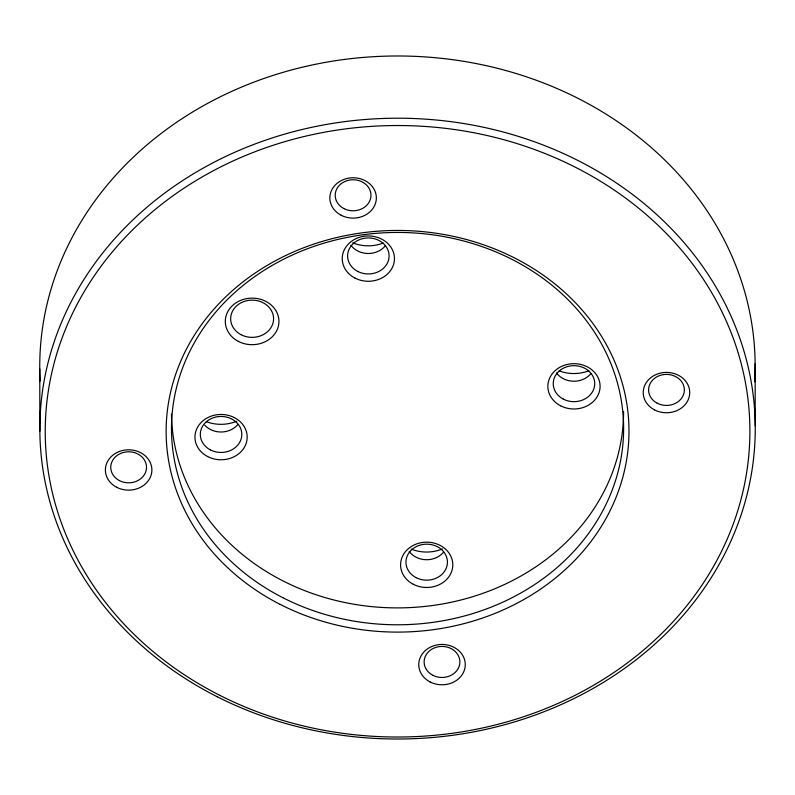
<?xml version="1.0" encoding="UTF-8"?>
<svg xmlns="http://www.w3.org/2000/svg" width="795" height="795" viewBox="0 0 795 795"><rect width="100%" height="100%" fill="white"/><g stroke="black" fill="none" stroke-linecap="round" stroke-linejoin="round"><path stroke-width="1.19" d="M755.131 363.742L755.24 425.961M39.76 369.039L39.869 431.258M590.804 373.7A20.75 18.007 -0.1 0 1 556.5 372.984M385.178 245.983A20.75 18.007 -0.1 0 1 350.873 245.258M237.894 424.48A20.75 18.007 -0.1 0 1 204.772 425.196M623.588 411.661A226.068 196.176 -0.1 0 1 398.852 607.887A226.068 196.176 -0.1 0 1 171.472 414.165M443.521 552.197A20.75 18.007 -0.1 0 1 409.216 551.482M40.138 381.103A357.7 310.398 -0.1 0 1 398.017 55.988A357.7 310.398 -0.1 0 1 754.694 381.789M588.837 370.768A36.481 31.661 -0.1 0 1 559.213 370.877M383.22 243.051A36.481 31.661 -0.1 0 1 352.791 242.843M236.761 421.211A36.481 31.661 -0.1 0 1 206.303 421.658M442.388 548.928A36.481 31.661 -0.1 0 1 411.134 549.067M241.064 334.705A21.465 18.623 -0.1 0 0 273.579 319.063A21.465 18.623 -0.1 0 0 241.72 302.458A21.465 18.623 -0.1 0 0 241.064 334.705M238.301 341.363A26.831 23.284 -0.1 0 0 278.946 321.816A26.831 23.284 -0.1 0 0 239.126 301.047A26.831 23.284 -0.1 0 0 238.301 341.363M282.791 597.671A226.058 196.166 -0.1 0 0 623.608 430.254A226.058 196.166 -0.1 0 0 286.27 257.908A226.058 196.166 -0.1 0 0 282.791 597.671M280.069 604.349A231.424 200.827 -0.1 0 0 628.974 432.967A231.424 200.827 -0.1 0 0 283.636 256.517A231.424 200.827 -0.1 0 0 280.069 604.349M563.307 399.11A20.75 18.007 -0.1 0 0 594.72 383.955A20.75 18.007 -0.1 0 0 563.903 367.926A20.75 18.007 -0.1 0 0 563.307 399.11M560.545 405.768A26.116 22.658 -0.1 0 0 600.086 386.698A26.116 22.658 -0.1 0 0 561.3 366.525A26.116 22.658 -0.1 0 0 560.545 405.768M357.68 271.393A20.75 18.007 -0.1 0 0 389.093 256.238A20.75 18.007 -0.1 0 0 358.277 240.209A20.75 18.007 -0.1 0 0 357.68 271.393M354.918 278.051A26.116 22.658 -0.1 0 0 394.459 258.981A26.116 22.658 -0.1 0 0 355.683 238.808A26.116 22.658 -0.1 0 0 354.918 278.051M210.397 449.891A20.75 18.007 -0.1 0 0 241.809 434.736A20.75 18.007 -0.1 0 0 210.993 418.707A20.75 18.007 -0.1 0 0 210.397 449.891M207.634 456.549A26.116 22.658 -0.1 0 0 247.175 437.479A26.116 22.658 -0.1 0 0 208.389 417.305A26.116 22.658 -0.1 0 0 207.634 456.549M416.014 577.607A20.75 18.007 -0.1 0 0 447.436 562.453A20.75 18.007 -0.1 0 0 416.62 546.433A20.75 18.007 -0.1 0 0 416.014 577.607M413.261 584.265A26.116 22.658 -0.1 0 0 452.802 565.195A26.116 22.658 -0.1 0 0 414.016 545.022A26.116 22.658 -0.1 0 0 413.261 584.265M119.419 480.607A17.887 15.522 -0.1 0 0 146.518 467.569A17.887 15.522 -0.1 0 0 119.975 453.726A17.887 15.522 -0.1 0 0 119.419 480.607M116.656 487.265A23.254 20.173 -0.1 0 0 151.885 470.322A23.254 20.173 -0.1 0 0 117.382 452.325A23.254 20.173 -0.1 0 0 116.656 487.265M432.788 675.253A17.887 15.522 -0.1 0 0 459.888 662.215A17.887 15.522 -0.1 0 0 433.345 648.372A17.887 15.522 -0.1 0 0 432.788 675.253M430.035 681.911A23.254 20.173 -0.1 0 0 465.264 664.968A23.254 20.173 -0.1 0 0 430.751 646.971A23.254 20.173 -0.1 0 0 430.035 681.911M657.256 403.224A17.887 15.522 -0.1 0 0 684.356 390.186A17.887 15.522 -0.1 0 0 657.803 376.343A17.887 15.522 -0.1 0 0 657.256 403.224M654.494 409.882A23.254 20.173 -0.1 0 0 689.722 392.929A23.254 20.173 -0.1 0 0 655.209 374.942A23.254 20.173 -0.1 0 0 654.494 409.882M341.125 215.236A23.254 20.173 -0.1 0 0 376.353 198.283A23.254 20.173 -0.1 0 0 341.84 180.296A23.254 20.173 -0.1 0 0 341.125 215.236M343.877 208.578A17.887 15.522 -0.1 0 0 370.977 195.54A17.887 15.522 -0.1 0 0 344.434 181.697A17.887 15.522 -0.1 0 0 343.877 208.578M217.184 696.738A357.7 310.398 -0.1 0 0 755.25 429.986A357.7 310.398 -0.1 0 0 220.235 159.109A357.7 310.398 -0.1 0 0 217.184 696.738M219.897 695.377A352.334 305.747 -0.1 0 0 749.894 432.629A352.334 305.747 -0.1 0 0 222.898 165.817A352.334 305.747 -0.1 0 0 219.897 695.377"/></g></svg>
